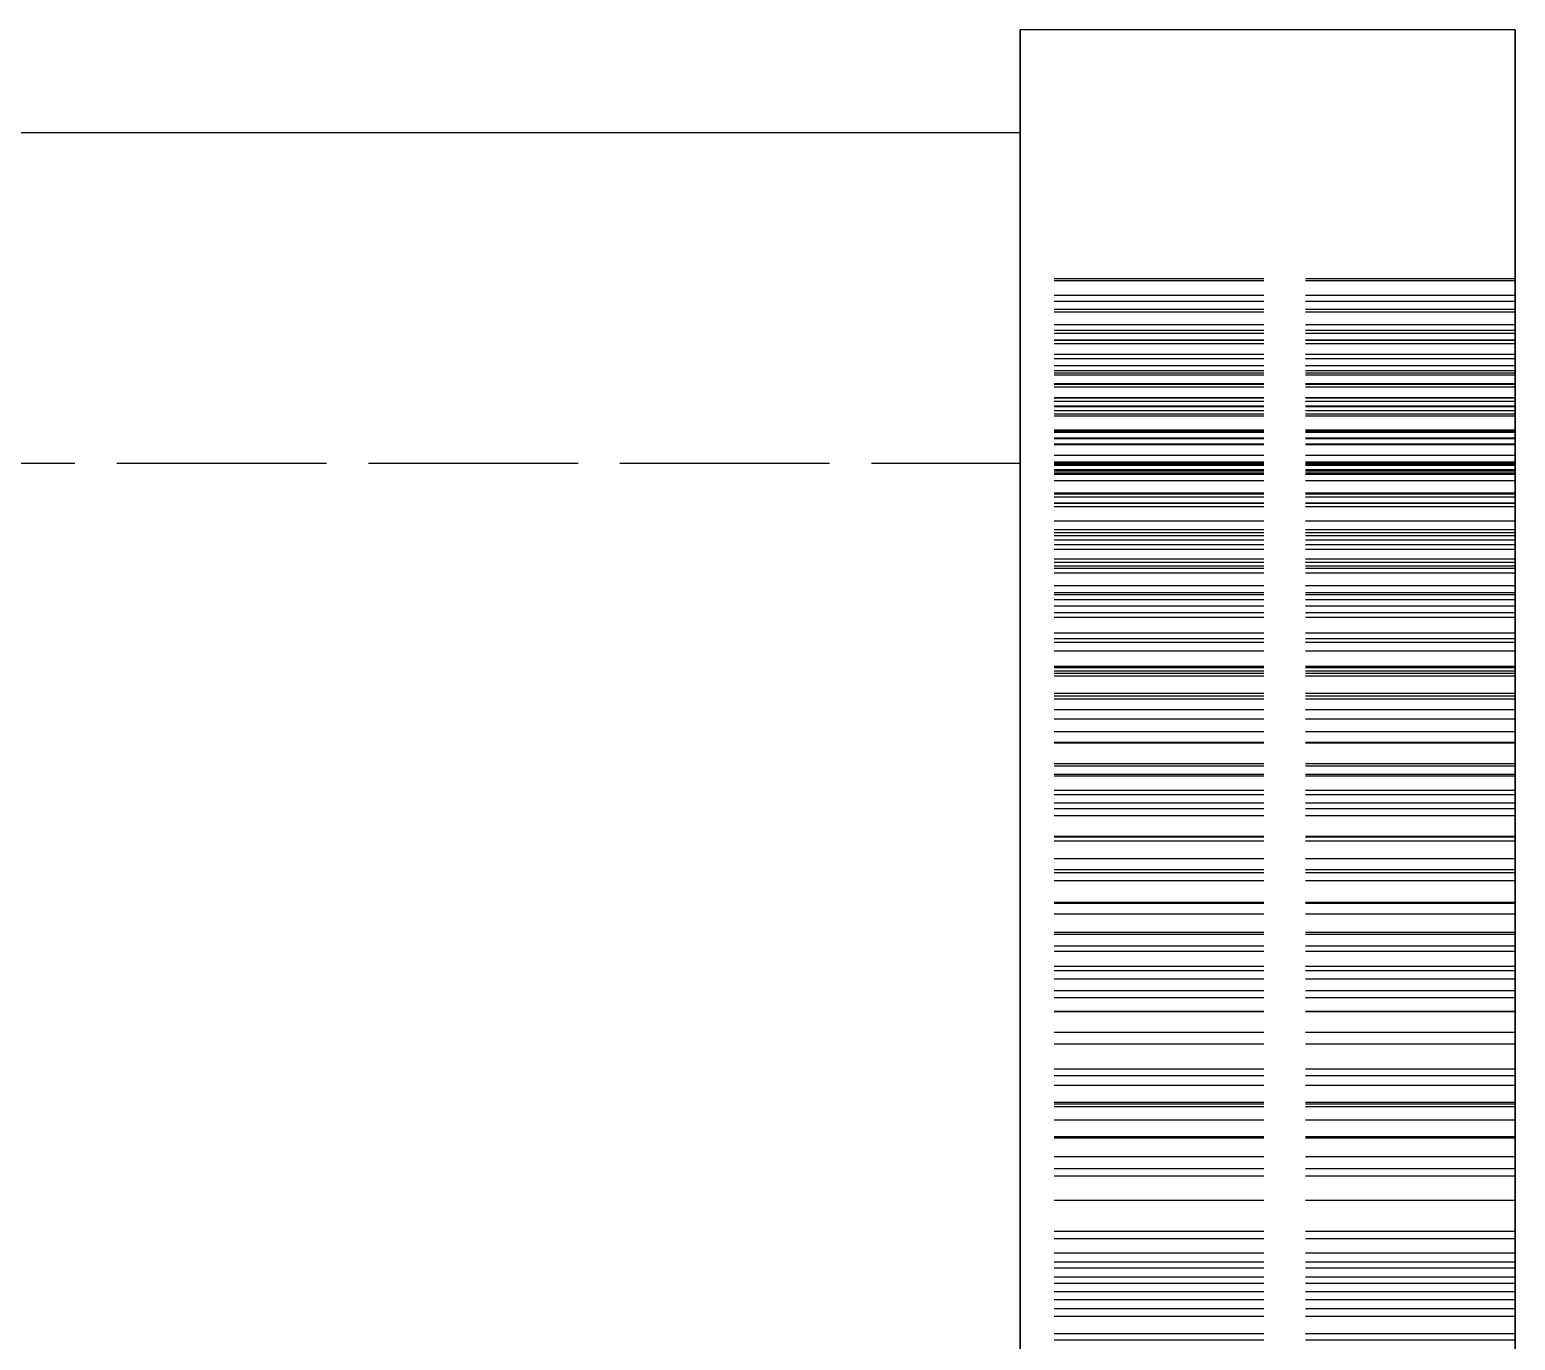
# Model space of a CAD drawing. Header units: millimetres. Extents: x -13 to 276, y -50 to 157.
# Drawn here: x 129.88 to 138.88, y 32.33 to 40.27 of the extents above; entities that cross this region are included whole.
import ezdxf

# ---------------------------------------------------------------- set-up
doc = ezdxf.new("R2010")
doc.units = ezdxf.units.MM
doc.linetypes.add('DASHED', pattern=[1.524, 1.27, -0.254])
doc.layers.add('HIDDEN', color=8, linetype='DASHED')
doc.layers.add('VISIBLE', color=7, linetype='CONTINUOUS')

msp = doc.modelspace()

# ---------------------------------------------------------------- linework, layer by layer
at = {"layer": 'HIDDEN'}
for points in [[(135.875, 40.27), (135.875, 39.48825), (135.875, 38.70651), (135.875, 37.92476), (135.875, 37.14302), (135.875, 36.36127), (135.875, 35.57952), (135.875, 34.79778), (135.875, 34.01603), (135.875, 33.23429), (135.875, 32.45254), (135.875, 31.67079), (135.875, 30.88905), (135.875, 30.1073), (135.875, 29.32556), (135.875, 28.54381), (135.875, 27.76206), (135.875, 26.98032), (135.875, 26.19857), (135.875, 25.41683), (135.875, 24.63508), (135.875, 23.85333)], [(138.875, 40.27), (138.875, 39.48825), (138.875, 38.70651), (138.875, 37.92476), (138.875, 37.14302), (138.875, 36.36127), (138.875, 35.57952), (138.875, 34.79778), (138.875, 34.01603), (138.875, 33.23429), (138.875, 32.45254), (138.875, 31.67079), (138.875, 30.88905), (138.875, 30.1073), (138.875, 29.32556), (138.875, 28.54381), (138.875, 27.76206), (138.875, 26.98032), (138.875, 26.19857), (138.875, 25.41683), (138.875, 24.63508), (138.875, 23.85333)], [(135.875, 32.02595), (135.875, 32.4069), (135.875, 32.78786), (135.875, 33.16881), (135.875, 33.54976), (135.875, 33.93071), (135.875, 34.31167), (135.875, 34.69262), (135.875, 35.07357), (135.875, 35.45452), (135.875, 35.83548), (135.875, 36.21643), (135.875, 36.59738), (135.875, 36.97833), (135.875, 37.35929), (135.875, 37.74024), (135.875, 38.12119), (135.875, 38.50214), (135.875, 38.8831), (135.875, 39.26405), (135.875, 39.645)], [(135.875, 39.645), (135.875, 38.8831), (135.875, 38.12119), (135.875, 37.35929), (135.875, 36.59738), (135.875, 35.83548), (135.875, 35.07357), (135.875, 34.31167), (135.875, 33.54976), (135.875, 32.78786), (135.875, 32.02595), (135.875, 31.26405), (135.875, 30.50214), (135.875, 29.74024), (135.875, 28.97833), (135.875, 28.21643), (135.875, 27.45452), (135.875, 26.69262), (135.875, 25.93071), (135.875, 25.16881), (135.875, 24.4069)], [(135.875, 38.74923), (135.875, 38.76131)], [(135.875, 38.76131), (135.875, 38.57595)], [(135.875, 38.57595), (135.875, 38.76131)], [(135.875, 38.76131), (135.875, 38.74923)], [(138.875, 38.76131), (135.875, 38.76131)], [(138.875, 38.76131), (135.875, 38.76131)], [(135.875, 38.55834), (135.875, 38.74923)], [(135.875, 38.74923), (135.875, 38.55834)], [(138.875, 38.74923), (135.875, 38.74923)], [(138.875, 38.74923), (135.875, 38.74923)], [(138.875, 38.74923), (138.875, 38.76131)], [(138.875, 38.76131), (138.875, 38.57595)], [(138.875, 38.57595), (138.875, 38.76131)], [(138.875, 38.76131), (138.875, 38.74923)], [(138.875, 38.55834), (138.875, 38.74923)], [(138.875, 38.74923), (138.875, 38.55834)], [(135.875, 38.62459), (135.875, 38.66076)], [(135.875, 38.66076), (135.875, 38.48184)], [(135.875, 38.48184), (135.875, 38.66076)], [(135.875, 38.66076), (135.875, 38.62459)], [(138.875, 38.66076), (135.875, 38.66076)], [(138.875, 38.66076), (135.875, 38.66076)], [(135.875, 38.42909), (135.875, 38.62459)], [(135.875, 38.62459), (135.875, 38.42909)], [(138.875, 38.62459), (135.875, 38.62459)], [(138.875, 38.62459), (135.875, 38.62459)], [(138.875, 38.62459), (138.875, 38.66076)], [(138.875, 38.66076), (138.875, 38.48184)], [(138.875, 38.48184), (138.875, 38.66076)], [(138.875, 38.66076), (138.875, 38.62459)], [(138.875, 38.42909), (138.875, 38.62459)], [(138.875, 38.62459), (138.875, 38.42909)], [(135.875, 38.57595), (135.875, 38.3902)], [(135.875, 38.3902), (135.875, 38.57595)], [(138.875, 38.57595), (135.875, 38.57595)], [(138.875, 38.57595), (135.875, 38.57595)], [(135.875, 38.3674), (135.875, 38.55834)], [(135.875, 38.55834), (135.875, 38.3674)], [(138.875, 38.55834), (135.875, 38.55834)], [(138.875, 38.55834), (135.875, 38.55834)], [(138.875, 38.57595), (138.875, 38.3902)], [(138.875, 38.3902), (138.875, 38.57595)], [(138.875, 38.3674), (138.875, 38.55834)], [(138.875, 38.55834), (138.875, 38.3674)], [(135.875, 38.48184), (135.875, 38.30218)], [(135.875, 38.30218), (135.875, 38.48184)], [(138.875, 38.48184), (135.875, 38.48184)], [(138.875, 38.48184), (135.875, 38.48184)], [(135.875, 38.38799), (135.875, 38.44809)], [(135.875, 38.44809), (135.875, 38.27647)], [(135.875, 38.27647), (135.875, 38.44809)], [(135.875, 38.44809), (135.875, 38.38799)], [(138.875, 38.44809), (135.875, 38.44809)], [(138.875, 38.44809), (135.875, 38.44809)], [(138.875, 38.48184), (138.875, 38.30218)], [(138.875, 38.30218), (138.875, 38.48184)], [(138.875, 38.38799), (138.875, 38.44809)], [(138.875, 38.44809), (138.875, 38.27647)], [(138.875, 38.27647), (138.875, 38.44809)], [(138.875, 38.44809), (138.875, 38.38799)], [(135.875, 38.2339), (135.875, 38.42909)], [(135.875, 38.42909), (135.875, 38.2339)], [(138.875, 38.42909), (135.875, 38.42909)], [(138.875, 38.42909), (135.875, 38.42909)], [(135.875, 38.3902), (135.875, 38.2041)], [(135.875, 38.2041), (135.875, 38.3902)], [(138.875, 38.3902), (135.875, 38.3902)], [(138.875, 38.3902), (135.875, 38.3902)], [(135.875, 38.18885), (135.875, 38.38799)], [(135.875, 38.38799), (135.875, 38.18885)], [(138.875, 38.38799), (135.875, 38.38799)], [(138.875, 38.38799), (135.875, 38.38799)], [(135.875, 38.17647), (135.875, 38.3674)], [(135.875, 38.3674), (135.875, 38.17647)], [(138.875, 38.3674), (135.875, 38.3674)], [(138.875, 38.3674), (135.875, 38.3674)], [(138.875, 38.2339), (138.875, 38.42909)], [(138.875, 38.42909), (138.875, 38.2339)], [(138.875, 38.3902), (138.875, 38.2041)], [(138.875, 38.2041), (138.875, 38.3902)], [(138.875, 38.18885), (138.875, 38.38799)], [(138.875, 38.38799), (138.875, 38.18885)], [(138.875, 38.17647), (138.875, 38.3674)], [(138.875, 38.3674), (138.875, 38.17647)], [(135.875, 38.30218), (135.875, 38.12182)], [(135.875, 38.12182), (135.875, 38.30218)], [(138.875, 38.30218), (135.875, 38.30218)], [(138.875, 38.30218), (135.875, 38.30218)], [(135.875, 38.27647), (135.875, 38.10378)], [(135.875, 38.10378), (135.875, 38.27647)], [(138.875, 38.27647), (135.875, 38.27647)], [(138.875, 38.27647), (135.875, 38.27647)], [(138.875, 38.30218), (138.875, 38.12182)], [(138.875, 38.12182), (138.875, 38.30218)], [(138.875, 38.27647), (138.875, 38.10378)], [(138.875, 38.10378), (138.875, 38.27647)], [(135.875, 38.03908), (135.875, 38.2339)], [(135.875, 38.2339), (135.875, 38.03908)], [(138.875, 38.2339), (135.875, 38.2339)], [(138.875, 38.2339), (135.875, 38.2339)], [(135.875, 38.2041), (135.875, 38.01769)], [(135.875, 38.01769), (135.875, 38.2041)], [(138.875, 38.2041), (135.875, 38.2041)], [(138.875, 38.2041), (135.875, 38.2041)], [(135.875, 37.99035), (135.875, 38.18885)], [(135.875, 38.18885), (135.875, 37.99035)], [(138.875, 38.18885), (135.875, 38.18885)], [(138.875, 38.18885), (135.875, 38.18885)], [(135.875, 37.98561), (135.875, 38.17647)], [(135.875, 38.17647), (135.875, 37.98561)], [(138.875, 38.17647), (135.875, 38.17647)], [(138.875, 38.17647), (135.875, 38.17647)], [(138.875, 38.03908), (138.875, 38.2339)], [(138.875, 38.2339), (138.875, 38.03908)], [(138.875, 38.2041), (138.875, 38.01769)], [(138.875, 38.01769), (138.875, 38.2041)], [(138.875, 37.99035), (138.875, 38.18885)], [(138.875, 38.18885), (138.875, 37.99035)], [(138.875, 37.98561), (138.875, 38.17647)], [(138.875, 38.17647), (138.875, 37.98561)], [(135.875, 38.04059), (135.875, 38.12433)], [(135.875, 38.12433), (135.875, 37.96085)], [(135.875, 37.96085), (135.875, 38.12433)], [(135.875, 38.12433), (135.875, 38.04059)], [(138.875, 38.12433), (135.875, 38.12433)], [(138.875, 38.12433), (135.875, 38.12433)], [(135.875, 38.12182), (135.875, 37.94078)], [(135.875, 37.94078), (135.875, 38.12182)], [(138.875, 38.12182), (135.875, 38.12182)], [(138.875, 38.12182), (135.875, 38.12182)], [(135.875, 38.10378), (135.875, 37.93003)], [(135.875, 37.93003), (135.875, 38.10378)], [(138.875, 38.10378), (135.875, 38.10378)], [(138.875, 38.10378), (135.875, 38.10378)], [(138.875, 38.04059), (138.875, 38.12433)], [(138.875, 38.12433), (138.875, 37.96085)], [(138.875, 37.96085), (138.875, 38.12433)], [(138.875, 38.12433), (138.875, 38.04059)], [(138.875, 38.12182), (138.875, 37.94078)], [(138.875, 37.94078), (138.875, 38.12182)], [(138.875, 38.10378), (138.875, 37.93003)], [(138.875, 37.93003), (138.875, 38.10378)], [(135.875, 37.83877), (135.875, 38.04059)], [(135.875, 38.04059), (135.875, 37.83877)], [(138.875, 38.04059), (135.875, 38.04059)], [(138.875, 38.04059), (135.875, 38.04059)], [(135.875, 37.84469), (135.875, 38.03908)], [(135.875, 38.03908), (135.875, 37.84469)], [(138.875, 38.03908), (135.875, 38.03908)], [(138.875, 38.03908), (135.875, 38.03908)], [(135.875, 38.01769), (135.875, 37.83102)], [(135.875, 37.83102), (135.875, 38.01769)], [(138.875, 38.01769), (135.875, 38.01769)], [(138.875, 38.01769), (135.875, 38.01769)], [(135.875, 37.79258), (135.875, 37.99035)], [(135.875, 37.99035), (135.875, 37.79258)], [(138.875, 37.99035), (135.875, 37.99035)], [(138.875, 37.99035), (135.875, 37.99035)], [(135.875, 37.79487), (135.875, 37.98561)], [(135.875, 37.98561), (135.875, 37.79487)], [(138.875, 37.98561), (135.875, 37.98561)], [(138.875, 37.98561), (135.875, 37.98561)], [(138.875, 37.83877), (138.875, 38.04059)], [(138.875, 38.04059), (138.875, 37.83877)], [(138.875, 37.84469), (138.875, 38.03908)], [(138.875, 38.03908), (138.875, 37.84469)], [(138.875, 38.01769), (138.875, 37.83102)], [(138.875, 37.83102), (138.875, 38.01769)], [(138.875, 37.79258), (138.875, 37.99035)], [(138.875, 37.99035), (138.875, 37.79258)], [(138.875, 37.79487), (138.875, 37.98561)], [(138.875, 37.98561), (138.875, 37.79487)], [(135.875, 37.96085), (135.875, 37.79597)], [(135.875, 37.79597), (135.875, 37.96085)], [(138.875, 37.96085), (135.875, 37.96085)], [(138.875, 37.96085), (135.875, 37.96085)], [(135.875, 37.94078), (135.875, 37.75907)], [(135.875, 37.75907), (135.875, 37.94078)], [(138.875, 37.94078), (135.875, 37.94078)], [(138.875, 37.94078), (135.875, 37.94078)], [(135.875, 37.93003), (135.875, 37.75524)], [(135.875, 37.75524), (135.875, 37.93003)], [(138.875, 37.93003), (135.875, 37.93003)], [(138.875, 37.93003), (135.875, 37.93003)], [(138.875, 37.96085), (138.875, 37.79597)], [(138.875, 37.79597), (138.875, 37.96085)], [(138.875, 37.94078), (138.875, 37.75907)], [(138.875, 37.75907), (138.875, 37.94078)], [(138.875, 37.93003), (138.875, 37.75524)], [(138.875, 37.75524), (138.875, 37.93003)], [(135.875, 37.65082), (135.875, 37.84469)], [(135.875, 37.84469), (135.875, 37.65082)], [(138.875, 37.84469), (135.875, 37.84469)], [(138.875, 37.84469), (135.875, 37.84469)], [(135.875, 37.63794), (135.875, 37.83877)], [(135.875, 37.83877), (135.875, 37.63794)], [(138.875, 37.83877), (135.875, 37.83877)], [(138.875, 37.83877), (135.875, 37.83877)], [(135.875, 37.83102), (135.875, 37.64411)], [(135.875, 37.64411), (135.875, 37.83102)], [(138.875, 37.83102), (135.875, 37.83102)], [(138.875, 37.83102), (135.875, 37.83102)], [(138.875, 37.65082), (138.875, 37.84469)], [(138.875, 37.84469), (138.875, 37.65082)], [(138.875, 37.63794), (138.875, 37.83877)], [(138.875, 37.83877), (138.875, 37.63794)], [(138.875, 37.83102), (138.875, 37.64411)], [(138.875, 37.64411), (138.875, 37.83102)], [(135.875, 37.79597), (135.875, 37.62968)], [(135.875, 37.62968), (135.875, 37.79597)], [(138.875, 37.79597), (135.875, 37.79597)], [(138.875, 37.79597), (135.875, 37.79597)], [(135.875, 37.60432), (135.875, 37.79487)], [(135.875, 37.79487), (135.875, 37.60432)], [(138.875, 37.79487), (135.875, 37.79487)], [(138.875, 37.79487), (135.875, 37.79487)], [(135.875, 37.59561), (135.875, 37.79258)], [(135.875, 37.79258), (135.875, 37.59561)], [(138.875, 37.79258), (135.875, 37.79258)], [(138.875, 37.79258), (135.875, 37.79258)], [(135.875, 37.75907), (135.875, 37.57672)], [(135.875, 37.57672), (135.875, 37.75907)], [(138.875, 37.75907), (135.875, 37.75907)], [(138.875, 37.75907), (135.875, 37.75907)], [(135.875, 37.75524), (135.875, 37.57939)], [(135.875, 37.57939), (135.875, 37.75524)], [(138.875, 37.75524), (135.875, 37.75524)], [(138.875, 37.75524), (135.875, 37.75524)], [(138.875, 37.79597), (138.875, 37.62968)], [(138.875, 37.62968), (138.875, 37.79597)], [(138.875, 37.60432), (138.875, 37.79487)], [(138.875, 37.79487), (138.875, 37.60432)], [(138.875, 37.59561), (138.875, 37.79258)], [(138.875, 37.79258), (138.875, 37.59561)], [(138.875, 37.75907), (138.875, 37.57672)], [(138.875, 37.57672), (138.875, 37.75907)], [(138.875, 37.75524), (138.875, 37.57939)], [(138.875, 37.57939), (138.875, 37.75524)], [(96.875, 37.645), (135.875, 37.645)], [(135.875, 37.58409), (135.875, 37.69104)], [(135.875, 37.69104), (135.875, 37.5365)], [(135.875, 37.5365), (135.875, 37.69104)], [(135.875, 37.69104), (135.875, 37.58409)], [(138.875, 37.69104), (135.875, 37.69104)], [(138.875, 37.69104), (135.875, 37.69104)], [(135.875, 37.45755), (135.875, 37.65082)], [(135.875, 37.65082), (135.875, 37.45755)], [(138.875, 37.65082), (135.875, 37.65082)], [(138.875, 37.65082), (135.875, 37.65082)], [(135.875, 32.0577), (135.875, 32.4069), (135.875, 32.75611), (135.875, 33.10532), (135.875, 33.45452), (135.875, 33.80373), (135.875, 34.15294), (135.875, 34.50214), (135.875, 34.85135), (135.875, 35.20056), (135.875, 35.54976), (135.875, 35.89897), (135.875, 36.24817), (135.875, 36.59738), (135.875, 36.94659), (135.875, 37.29579), (135.875, 37.645)], [(135.875, 37.645), (135.875, 36.94659), (135.875, 36.24817), (135.875, 35.54976), (135.875, 34.85135), (135.875, 34.15294), (135.875, 33.45452), (135.875, 32.75611), (135.875, 32.0577), (135.875, 31.35929), (135.875, 30.66087), (135.875, 29.96246), (135.875, 29.26405), (135.875, 28.56563), (135.875, 27.86722), (135.875, 27.16881), (135.875, 26.4704), (135.875, 25.77198), (135.875, 25.07357), (135.875, 24.37516)], [(138.875, 37.64411), (135.875, 37.64411)], [(138.875, 37.64411), (135.875, 37.64411)], [(135.875, 37.43818), (135.875, 37.63794)], [(135.875, 37.63794), (135.875, 37.43818)], [(138.875, 37.63794), (135.875, 37.63794)], [(138.875, 37.63794), (135.875, 37.63794)], [(135.875, 37.62968), (135.875, 37.46198)], [(135.875, 37.46198), (135.875, 37.62968)], [(138.875, 37.62968), (135.875, 37.62968)], [(138.875, 37.62968), (135.875, 37.62968)], [(138.875, 37.58409), (138.875, 37.69104)], [(138.875, 37.69104), (138.875, 37.5365)], [(138.875, 37.5365), (138.875, 37.69104)], [(138.875, 37.69104), (138.875, 37.58409)], [(138.875, 37.45755), (138.875, 37.65082)], [(138.875, 37.65082), (138.875, 37.45755)], [(138.875, 37.43818), (138.875, 37.63794)], [(138.875, 37.63794), (138.875, 37.43818)], [(138.875, 37.62968), (138.875, 37.46198)], [(138.875, 37.46198), (138.875, 37.62968)], [(135.875, 37.57672), (135.875, 37.60432)], [(135.875, 37.60432), (135.875, 37.57672)], [(138.875, 37.60432), (135.875, 37.60432)], [(138.875, 37.60432), (135.875, 37.60432)], [(135.875, 37.39955), (135.875, 37.59561)], [(135.875, 37.59561), (135.875, 37.39955)], [(138.875, 37.59561), (135.875, 37.59561)], [(138.875, 37.59561), (135.875, 37.59561)], [(135.875, 37.38057), (135.875, 37.58409)], [(135.875, 37.58409), (135.875, 37.38057)], [(138.875, 37.58409), (135.875, 37.58409)], [(138.875, 37.58409), (135.875, 37.58409)], [(135.875, 37.57939), (135.875, 37.40248)], [(135.875, 37.40248), (135.875, 37.57939)], [(138.875, 37.57939), (135.875, 37.57939)], [(138.875, 37.57939), (135.875, 37.57939)], [(138.875, 37.57672), (135.875, 37.57672)], [(138.875, 37.57672), (135.875, 37.57672)], [(135.875, 37.5365), (135.875, 37.38023)], [(135.875, 37.38023), (135.875, 37.5365)], [(138.875, 37.5365), (135.875, 37.5365)], [(138.875, 37.5365), (135.875, 37.5365)], [(138.875, 37.57672), (138.875, 37.60432)], [(138.875, 37.60432), (138.875, 37.57672)], [(138.875, 37.39955), (138.875, 37.59561)], [(138.875, 37.59561), (138.875, 37.39955)], [(138.875, 37.38057), (138.875, 37.58409)], [(138.875, 37.58409), (138.875, 37.38057)], [(138.875, 37.57939), (138.875, 37.40248)], [(138.875, 37.40248), (138.875, 37.57939)], [(138.875, 37.5365), (138.875, 37.38023)], [(138.875, 37.38023), (138.875, 37.5365)], [(135.875, 37.46198), (135.875, 37.29284)], [(135.875, 37.29284), (135.875, 37.46198)], [(138.875, 37.46198), (135.875, 37.46198)], [(138.875, 37.46198), (135.875, 37.46198)], [(135.875, 37.40248), (135.875, 37.45755)], [(135.875, 37.45755), (135.875, 37.40248)], [(138.875, 37.45755), (135.875, 37.45755)], [(138.875, 37.45755), (135.875, 37.45755)], [(138.875, 37.46198), (138.875, 37.29284)], [(138.875, 37.29284), (138.875, 37.46198)], [(138.875, 37.40248), (138.875, 37.45755)], [(138.875, 37.45755), (138.875, 37.40248)], [(135.875, 37.23959), (135.875, 37.43818)], [(135.875, 37.43818), (135.875, 37.23959)], [(138.875, 37.43818), (135.875, 37.43818)], [(138.875, 37.43818), (135.875, 37.43818)], [(138.875, 37.40248), (135.875, 37.40248)], [(138.875, 37.40248), (135.875, 37.40248)], [(135.875, 37.20452), (135.875, 37.39955)], [(135.875, 37.39955), (135.875, 37.20452)], [(138.875, 37.39955), (135.875, 37.39955)], [(138.875, 37.39955), (135.875, 37.39955)], [(135.875, 37.17838), (135.875, 37.38057)], [(135.875, 37.38057), (135.875, 37.17838)], [(138.875, 37.38057), (135.875, 37.38057)], [(138.875, 37.38057), (135.875, 37.38057)], [(135.875, 37.38023), (135.875, 37.22222)], [(135.875, 37.22222), (135.875, 37.38023)], [(138.875, 37.38023), (135.875, 37.38023)], [(138.875, 37.38023), (135.875, 37.38023)], [(138.875, 37.23959), (138.875, 37.43818)], [(138.875, 37.43818), (138.875, 37.23959)], [(138.875, 37.20452), (138.875, 37.39955)], [(138.875, 37.39955), (138.875, 37.20452)], [(138.875, 37.17838), (138.875, 37.38057)], [(138.875, 37.38057), (138.875, 37.17838)], [(138.875, 37.38023), (138.875, 37.22222)], [(138.875, 37.22222), (138.875, 37.38023)], [(135.875, 37.29284), (135.875, 37.12224)], [(135.875, 37.12224), (135.875, 37.29284)], [(138.875, 37.29284), (135.875, 37.29284)], [(138.875, 37.29284), (135.875, 37.29284)], [(138.875, 37.29284), (138.875, 37.12224)], [(138.875, 37.12224), (138.875, 37.29284)], [(135.875, 37.0423), (135.875, 37.23959)], [(135.875, 37.23959), (135.875, 37.0423)], [(138.875, 37.23959), (135.875, 37.23959)], [(138.875, 37.23959), (135.875, 37.23959)], [(135.875, 37.22222), (135.875, 37.06243)], [(135.875, 37.06243), (135.875, 37.22222)], [(138.875, 37.22222), (135.875, 37.22222)], [(138.875, 37.22222), (135.875, 37.22222)], [(135.875, 37.12224), (135.875, 37.20452)], [(135.875, 37.20452), (135.875, 37.12224)], [(138.875, 37.20452), (135.875, 37.20452)], [(138.875, 37.20452), (135.875, 37.20452)], [(135.875, 36.9776), (135.875, 37.17838)], [(135.875, 37.17838), (135.875, 36.9776)], [(138.875, 37.17838), (135.875, 37.17838)], [(138.875, 37.17838), (135.875, 37.17838)], [(138.875, 37.0423), (138.875, 37.23959)], [(138.875, 37.23959), (138.875, 37.0423)], [(138.875, 37.22222), (138.875, 37.06243)], [(138.875, 37.06243), (138.875, 37.22222)], [(138.875, 37.12224), (138.875, 37.20452)], [(138.875, 37.20452), (138.875, 37.12224)], [(138.875, 36.9776), (138.875, 37.17838)], [(138.875, 37.17838), (138.875, 36.9776)], [(135.875, 37.0207), (135.875, 37.15035)], [(135.875, 37.15035), (135.875, 37.00551)], [(135.875, 37.00551), (135.875, 37.15035)], [(135.875, 37.15035), (135.875, 37.0207)], [(138.875, 37.15035), (135.875, 37.15035)], [(138.875, 37.15035), (135.875, 37.15035)], [(138.875, 37.12224), (135.875, 37.12224)], [(138.875, 37.12224), (135.875, 37.12224)], [(138.875, 37.0207), (138.875, 37.15035)], [(138.875, 37.15035), (138.875, 37.00551)], [(138.875, 37.00551), (138.875, 37.15035)], [(138.875, 37.15035), (138.875, 37.0207)], [(135.875, 37.06243), (135.875, 36.90083)], [(135.875, 36.90083), (135.875, 37.06243)], [(138.875, 37.06243), (135.875, 37.06243)], [(138.875, 37.06243), (135.875, 37.06243)], [(135.875, 36.84644), (135.875, 37.0423)], [(135.875, 37.0423), (135.875, 36.84644)], [(138.875, 37.0423), (135.875, 37.0423)], [(138.875, 37.0423), (135.875, 37.0423)], [(135.875, 36.81648), (135.875, 37.0207)], [(135.875, 37.0207), (135.875, 36.81648)], [(138.875, 37.0207), (135.875, 37.0207)], [(138.875, 37.0207), (135.875, 37.0207)], [(135.875, 37.00551), (135.875, 36.85861)], [(135.875, 36.85861), (135.875, 37.00551)], [(138.875, 37.00551), (135.875, 37.00551)], [(138.875, 37.00551), (135.875, 37.00551)], [(138.875, 37.06243), (138.875, 36.90083)], [(138.875, 36.90083), (138.875, 37.06243)], [(138.875, 36.84644), (138.875, 37.0423)], [(138.875, 37.0423), (138.875, 36.84644)], [(138.875, 36.81648), (138.875, 37.0207)], [(138.875, 37.0207), (138.875, 36.81648)], [(138.875, 37.00551), (138.875, 36.85861)], [(138.875, 36.85861), (138.875, 37.00551)], [(135.875, 36.77837), (135.875, 36.9776)], [(135.875, 36.9776), (135.875, 36.77837)], [(138.875, 36.9776), (135.875, 36.9776)], [(138.875, 36.9776), (135.875, 36.9776)], [(135.875, 36.90083), (135.875, 36.73736)], [(135.875, 36.73736), (135.875, 36.90083)], [(138.875, 36.90083), (135.875, 36.90083)], [(138.875, 36.90083), (135.875, 36.90083)], [(138.875, 36.77837), (138.875, 36.9776)], [(138.875, 36.9776), (138.875, 36.77837)], [(138.875, 36.90083), (138.875, 36.73736)], [(138.875, 36.73736), (138.875, 36.90083)], [(135.875, 36.85861), (135.875, 36.70963)], [(135.875, 36.70963), (135.875, 36.85861)], [(138.875, 36.85861), (135.875, 36.85861)], [(138.875, 36.85861), (135.875, 36.85861)], [(135.875, 36.73736), (135.875, 36.84644)], [(135.875, 36.84644), (135.875, 36.73736)], [(138.875, 36.84644), (135.875, 36.84644)], [(138.875, 36.84644), (135.875, 36.84644)], [(135.875, 36.61391), (135.875, 36.81648)], [(135.875, 36.81648), (135.875, 36.61391)], [(138.875, 36.81648), (135.875, 36.81648)], [(138.875, 36.81648), (135.875, 36.81648)], [(138.875, 36.85861), (138.875, 36.70963)], [(138.875, 36.70963), (138.875, 36.85861)], [(138.875, 36.73736), (138.875, 36.84644)], [(138.875, 36.84644), (138.875, 36.73736)], [(138.875, 36.61391), (138.875, 36.81648)], [(138.875, 36.81648), (138.875, 36.61391)], [(135.875, 36.5808), (135.875, 36.77837)], [(135.875, 36.77837), (135.875, 36.5808)], [(138.875, 36.77837), (135.875, 36.77837)], [(138.875, 36.77837), (135.875, 36.77837)], [(138.875, 36.73736), (135.875, 36.73736)], [(138.875, 36.73736), (135.875, 36.73736)], [(138.875, 36.5808), (138.875, 36.77837)], [(138.875, 36.77837), (138.875, 36.5808)], [(135.875, 36.70963), (135.875, 36.55854)], [(135.875, 36.55854), (135.875, 36.70963)], [(138.875, 36.70963), (135.875, 36.70963)], [(138.875, 36.70963), (135.875, 36.70963)], [(138.875, 36.70963), (138.875, 36.55854)], [(138.875, 36.55854), (138.875, 36.70963)], [(135.875, 36.4131), (135.875, 36.61391)], [(135.875, 36.61391), (135.875, 36.4131)], [(138.875, 36.61391), (135.875, 36.61391)], [(138.875, 36.61391), (135.875, 36.61391)], [(135.875, 36.38508), (135.875, 36.5808)], [(135.875, 36.5808), (135.875, 36.38508)], [(138.875, 36.5808), (135.875, 36.5808)], [(138.875, 36.5808), (135.875, 36.5808)], [(135.875, 36.55854), (135.875, 36.40527)], [(135.875, 36.40527), (135.875, 36.55854)], [(138.875, 36.55854), (135.875, 36.55854)], [(138.875, 36.55854), (135.875, 36.55854)], [(138.875, 36.4131), (138.875, 36.61391)], [(138.875, 36.61391), (138.875, 36.4131)], [(138.875, 36.38508), (138.875, 36.5808)], [(138.875, 36.5808), (138.875, 36.38508)], [(138.875, 36.55854), (138.875, 36.40527)], [(138.875, 36.40527), (138.875, 36.55854)], [(135.875, 36.35317), (135.875, 36.50489)], [(135.875, 36.50489), (135.875, 36.37044)], [(135.875, 36.37044), (135.875, 36.50489)], [(135.875, 36.50489), (135.875, 36.35317)], [(138.875, 36.50489), (135.875, 36.50489)], [(138.875, 36.50489), (135.875, 36.50489)], [(138.875, 36.35317), (138.875, 36.50489)], [(138.875, 36.50489), (138.875, 36.37044)], [(138.875, 36.37044), (138.875, 36.50489)], [(138.875, 36.50489), (138.875, 36.35317)], [(135.875, 36.21418), (135.875, 36.4131)], [(135.875, 36.4131), (135.875, 36.21418)], [(138.875, 36.4131), (135.875, 36.4131)], [(138.875, 36.4131), (135.875, 36.4131)], [(135.875, 36.40527), (135.875, 36.24973)], [(135.875, 36.24973), (135.875, 36.40527)], [(138.875, 36.40527), (135.875, 36.40527)], [(138.875, 36.40527), (135.875, 36.40527)], [(135.875, 36.24973), (135.875, 36.38508)], [(135.875, 36.38508), (135.875, 36.24973)], [(138.875, 36.38508), (135.875, 36.38508)], [(138.875, 36.38508), (135.875, 36.38508)], [(135.875, 36.37044), (135.875, 36.23363)], [(135.875, 36.23363), (135.875, 36.37044)], [(138.875, 36.37044), (135.875, 36.37044)], [(138.875, 36.37044), (135.875, 36.37044)], [(138.875, 36.21418), (138.875, 36.4131)], [(138.875, 36.4131), (138.875, 36.21418)], [(138.875, 36.40527), (138.875, 36.24973)], [(138.875, 36.24973), (138.875, 36.40527)], [(138.875, 36.24973), (138.875, 36.38508)], [(138.875, 36.38508), (138.875, 36.24973)], [(138.875, 36.37044), (138.875, 36.23363)], [(138.875, 36.23363), (138.875, 36.37044)], [(135.875, 36.14924), (135.875, 36.35317)], [(135.875, 36.35317), (135.875, 36.14924)], [(138.875, 36.35317), (135.875, 36.35317)], [(138.875, 36.35317), (135.875, 36.35317)], [(138.875, 36.14924), (138.875, 36.35317)], [(138.875, 36.35317), (138.875, 36.14924)], [(138.875, 36.24973), (135.875, 36.24973)], [(138.875, 36.24973), (135.875, 36.24973)], [(135.875, 36.23363), (135.875, 36.09442)], [(135.875, 36.09442), (135.875, 36.23363)], [(138.875, 36.23363), (135.875, 36.23363)], [(138.875, 36.23363), (135.875, 36.23363)], [(135.875, 36.01731), (135.875, 36.21418)], [(135.875, 36.21418), (135.875, 36.01731)], [(138.875, 36.21418), (135.875, 36.21418)], [(138.875, 36.21418), (135.875, 36.21418)], [(138.875, 36.23363), (138.875, 36.09442)], [(138.875, 36.09442), (138.875, 36.23363)], [(138.875, 36.01731), (138.875, 36.21418)], [(138.875, 36.21418), (138.875, 36.01731)], [(135.875, 35.94728), (135.875, 36.14924)], [(135.875, 36.14924), (135.875, 35.94728)], [(138.875, 36.14924), (135.875, 36.14924)], [(138.875, 36.14924), (135.875, 36.14924)], [(135.875, 36.09442), (135.875, 35.95276)], [(135.875, 35.95276), (135.875, 36.09442)], [(138.875, 36.09442), (135.875, 36.09442)], [(138.875, 36.09442), (135.875, 36.09442)], [(138.875, 35.94728), (138.875, 36.14924)], [(138.875, 36.14924), (138.875, 35.94728)], [(138.875, 36.09442), (138.875, 35.95276)], [(138.875, 35.95276), (138.875, 36.09442)], [(135.875, 35.82267), (135.875, 36.01731)], [(135.875, 36.01731), (135.875, 35.82267)], [(138.875, 36.01731), (135.875, 36.01731)], [(138.875, 36.01731), (135.875, 36.01731)], [(138.875, 35.82267), (138.875, 36.01731)], [(138.875, 36.01731), (138.875, 35.82267)], [(135.875, 35.95276), (135.875, 35.80856)], [(135.875, 35.80856), (135.875, 35.95276)], [(138.875, 35.95276), (135.875, 35.95276)], [(138.875, 35.95276), (135.875, 35.95276)], [(135.875, 35.74742), (135.875, 35.94728)], [(135.875, 35.94728), (135.875, 35.74742)], [(138.875, 35.94728), (135.875, 35.94728)], [(138.875, 35.94728), (135.875, 35.94728)], [(138.875, 35.95276), (138.875, 35.80856)], [(138.875, 35.80856), (138.875, 35.95276)], [(138.875, 35.74742), (138.875, 35.94728)], [(138.875, 35.94728), (138.875, 35.74742)], [(135.875, 35.66171), (135.875, 35.82267)], [(135.875, 35.82267), (135.875, 35.66171)], [(138.875, 35.82267), (135.875, 35.82267)], [(138.875, 35.82267), (135.875, 35.82267)], [(138.875, 35.66171), (138.875, 35.82267)], [(138.875, 35.82267), (138.875, 35.66171)], [(135.875, 35.80856), (135.875, 35.66171)], [(135.875, 35.66171), (135.875, 35.80856)], [(138.875, 35.80856), (135.875, 35.80856)], [(138.875, 35.80856), (135.875, 35.80856)], [(135.875, 35.58475), (135.875, 35.75781)], [(135.875, 35.75781), (135.875, 35.63441)], [(135.875, 35.63441), (135.875, 35.75781)], [(135.875, 35.75781), (135.875, 35.58475)], [(138.875, 35.75781), (135.875, 35.75781)], [(138.875, 35.75781), (135.875, 35.75781)], [(135.875, 35.54979), (135.875, 35.74742)], [(135.875, 35.74742), (135.875, 35.54979)], [(138.875, 35.74742), (135.875, 35.74742)], [(138.875, 35.74742), (135.875, 35.74742)], [(138.875, 35.80856), (138.875, 35.66171)], [(138.875, 35.66171), (138.875, 35.80856)], [(138.875, 35.58475), (138.875, 35.75781)], [(138.875, 35.75781), (138.875, 35.63441)], [(138.875, 35.63441), (138.875, 35.75781)], [(138.875, 35.75781), (138.875, 35.58475)], [(138.875, 35.54979), (138.875, 35.74742)], [(138.875, 35.74742), (138.875, 35.54979)], [(138.875, 35.66171), (135.875, 35.66171)], [(138.875, 35.66171), (135.875, 35.66171)], [(135.875, 35.63441), (135.875, 35.50835)], [(135.875, 35.50835), (135.875, 35.63441)], [(138.875, 35.63441), (135.875, 35.63441)], [(138.875, 35.63441), (135.875, 35.63441)], [(135.875, 35.3821), (135.875, 35.58475)], [(135.875, 35.58475), (135.875, 35.3821)], [(138.875, 35.58475), (135.875, 35.58475)], [(138.875, 35.58475), (135.875, 35.58475)], [(138.875, 35.63441), (138.875, 35.50835)], [(138.875, 35.50835), (138.875, 35.63441)], [(138.875, 35.3821), (138.875, 35.58475)], [(138.875, 35.58475), (138.875, 35.3821)], [(135.875, 35.35456), (135.875, 35.54979)], [(135.875, 35.54979), (135.875, 35.35456)], [(138.875, 35.54979), (135.875, 35.54979)], [(138.875, 35.54979), (135.875, 35.54979)], [(135.875, 35.50835), (135.875, 35.37959)], [(135.875, 35.37959), (135.875, 35.50835)], [(138.875, 35.50835), (135.875, 35.50835)], [(138.875, 35.50835), (135.875, 35.50835)], [(138.875, 35.35456), (138.875, 35.54979)], [(138.875, 35.54979), (138.875, 35.35456)], [(138.875, 35.50835), (138.875, 35.37959)], [(138.875, 35.37959), (138.875, 35.50835)], [(135.875, 35.18174), (135.875, 35.3821)], [(135.875, 35.3821), (135.875, 35.18174)], [(138.875, 35.3821), (135.875, 35.3821)], [(138.875, 35.3821), (135.875, 35.3821)], [(135.875, 35.37959), (135.875, 35.24804)], [(135.875, 35.24804), (135.875, 35.37959)], [(138.875, 35.37959), (135.875, 35.37959)], [(138.875, 35.37959), (135.875, 35.37959)], [(138.875, 35.18174), (138.875, 35.3821)], [(138.875, 35.3821), (138.875, 35.18174)], [(138.875, 35.37959), (138.875, 35.24804)], [(138.875, 35.24804), (138.875, 35.37959)], [(135.875, 35.16195), (135.875, 35.35456)], [(135.875, 35.35456), (135.875, 35.16195)], [(138.875, 35.35456), (135.875, 35.35456)], [(138.875, 35.35456), (135.875, 35.35456)], [(138.875, 35.16195), (138.875, 35.35456)], [(138.875, 35.35456), (138.875, 35.16195)], [(135.875, 35.24804), (135.875, 35.11361)], [(135.875, 35.11361), (135.875, 35.24804)], [(138.875, 35.24804), (135.875, 35.24804)], [(138.875, 35.24804), (135.875, 35.24804)], [(138.875, 35.24804), (138.875, 35.11361)], [(138.875, 35.11361), (138.875, 35.24804)], [(135.875, 34.9838), (135.875, 35.18174)], [(135.875, 35.18174), (135.875, 34.9838)], [(138.875, 35.18174), (135.875, 35.18174)], [(138.875, 35.18174), (135.875, 35.18174)], [(135.875, 34.97617), (135.875, 35.16195)], [(135.875, 35.16195), (135.875, 34.97617)], [(138.875, 35.16195), (135.875, 35.16195)], [(138.875, 35.16195), (135.875, 35.16195)], [(135.875, 35.11361), (135.875, 34.97617)], [(135.875, 34.97617), (135.875, 35.11361)], [(138.875, 35.11361), (135.875, 35.11361)], [(138.875, 35.11361), (135.875, 35.11361)], [(138.875, 34.9838), (138.875, 35.18174)], [(138.875, 35.18174), (138.875, 34.9838)], [(138.875, 34.97617), (138.875, 35.16195)], [(138.875, 35.16195), (138.875, 34.97617)], [(138.875, 35.11361), (138.875, 34.97617)], [(138.875, 34.97617), (138.875, 35.11361)], [(135.875, 34.78842), (135.875, 34.9838)], [(135.875, 34.9838), (135.875, 34.78842)], [(138.875, 34.9838), (135.875, 34.9838)], [(138.875, 34.9838), (135.875, 34.9838)], [(138.875, 34.97617), (135.875, 34.97617)], [(138.875, 34.97617), (135.875, 34.97617)], [(138.875, 34.78842), (138.875, 34.9838)], [(138.875, 34.9838), (138.875, 34.78842)], [(135.875, 34.71918), (135.875, 34.91273)], [(135.875, 34.91273), (135.875, 34.80098)], [(135.875, 34.80098), (135.875, 34.91273)], [(135.875, 34.91273), (135.875, 34.71918)], [(138.875, 34.91273), (135.875, 34.91273)], [(138.875, 34.91273), (135.875, 34.91273)], [(138.875, 34.71918), (138.875, 34.91273)], [(138.875, 34.91273), (138.875, 34.80098)], [(138.875, 34.80098), (138.875, 34.91273)], [(138.875, 34.91273), (138.875, 34.71918)], [(135.875, 34.80098), (135.875, 34.6863)], [(135.875, 34.6863), (135.875, 34.80098)], [(138.875, 34.80098), (135.875, 34.80098)], [(138.875, 34.80098), (135.875, 34.80098)], [(135.875, 34.5958), (135.875, 34.78842)], [(135.875, 34.78842), (135.875, 34.5958)], [(138.875, 34.78842), (135.875, 34.78842)], [(138.875, 34.78842), (135.875, 34.78842)], [(138.875, 34.80098), (138.875, 34.6863)], [(138.875, 34.6863), (138.875, 34.80098)], [(138.875, 34.5958), (138.875, 34.78842)], [(138.875, 34.78842), (138.875, 34.5958)], [(135.875, 34.51881), (135.875, 34.71918)], [(135.875, 34.71918), (135.875, 34.51881)], [(138.875, 34.71918), (135.875, 34.71918)], [(138.875, 34.71918), (135.875, 34.71918)], [(135.875, 34.6863), (135.875, 34.56861)], [(135.875, 34.56861), (135.875, 34.6863)], [(138.875, 34.6863), (135.875, 34.6863)], [(138.875, 34.6863), (135.875, 34.6863)], [(138.875, 34.51881), (138.875, 34.71918)], [(138.875, 34.71918), (138.875, 34.51881)], [(138.875, 34.6863), (138.875, 34.56861)], [(138.875, 34.56861), (138.875, 34.6863)], [(135.875, 34.40616), (135.875, 34.5958)], [(135.875, 34.5958), (135.875, 34.40616)], [(138.875, 34.5958), (135.875, 34.5958)], [(138.875, 34.5958), (135.875, 34.5958)], [(135.875, 34.56861), (135.875, 34.44782)], [(135.875, 34.44782), (135.875, 34.56861)], [(138.875, 34.56861), (135.875, 34.56861)], [(138.875, 34.56861), (135.875, 34.56861)], [(138.875, 34.40616), (138.875, 34.5958)], [(138.875, 34.5958), (138.875, 34.40616)], [(138.875, 34.56861), (138.875, 34.44782)], [(138.875, 34.44782), (138.875, 34.56861)], [(135.875, 34.32102), (135.875, 34.51881)], [(135.875, 34.51881), (135.875, 34.32102)], [(138.875, 34.51881), (135.875, 34.51881)], [(138.875, 34.51881), (135.875, 34.51881)], [(138.875, 34.32102), (138.875, 34.51881)], [(138.875, 34.51881), (138.875, 34.32102)], [(135.875, 34.44782), (135.875, 34.32382)], [(135.875, 34.32382), (135.875, 34.44782)], [(138.875, 34.44782), (135.875, 34.44782)], [(138.875, 34.44782), (135.875, 34.44782)], [(135.875, 34.19645), (135.875, 34.40616)], [(135.875, 34.40616), (135.875, 34.19645)], [(138.875, 34.40616), (135.875, 34.40616)], [(138.875, 34.40616), (135.875, 34.40616)], [(138.875, 34.44782), (138.875, 34.32382)], [(138.875, 34.32382), (138.875, 34.44782)], [(138.875, 34.19645), (138.875, 34.40616)], [(138.875, 34.40616), (138.875, 34.19645)], [(135.875, 34.32382), (135.875, 34.19645)], [(135.875, 34.19645), (135.875, 34.32382)], [(138.875, 34.32382), (135.875, 34.32382)], [(138.875, 34.32382), (135.875, 34.32382)], [(135.875, 34.12596), (135.875, 34.32102)], [(135.875, 34.32102), (135.875, 34.12596)], [(138.875, 34.32102), (135.875, 34.32102)], [(138.875, 34.32102), (135.875, 34.32102)], [(138.875, 34.32382), (138.875, 34.19645)], [(138.875, 34.19645), (138.875, 34.32382)], [(138.875, 34.12596), (138.875, 34.32102)], [(138.875, 34.32102), (138.875, 34.12596)], [(138.875, 34.19645), (135.875, 34.19645)], [(138.875, 34.19645), (135.875, 34.19645)], [(135.875, 33.93378), (135.875, 34.12596)], [(135.875, 34.12596), (135.875, 33.93378)], [(138.875, 34.12596), (135.875, 34.12596)], [(138.875, 34.12596), (135.875, 34.12596)], [(138.875, 33.93378), (138.875, 34.12596)], [(138.875, 34.12596), (138.875, 33.93378)], [(135.875, 33.76069), (135.875, 33.97378)], [(135.875, 33.97378), (135.875, 33.87424)], [(135.875, 33.87424), (135.875, 33.97378)], [(135.875, 33.97378), (135.875, 33.76069)], [(138.875, 33.97378), (135.875, 33.97378)], [(138.875, 33.97378), (135.875, 33.97378)], [(135.875, 33.7447), (135.875, 33.93378)], [(135.875, 33.93378), (135.875, 33.7447)], [(138.875, 33.93378), (135.875, 33.93378)], [(138.875, 33.93378), (135.875, 33.93378)], [(138.875, 33.76069), (138.875, 33.97378)], [(138.875, 33.97378), (138.875, 33.87424)], [(138.875, 33.87424), (138.875, 33.97378)], [(138.875, 33.97378), (138.875, 33.76069)], [(138.875, 33.7447), (138.875, 33.93378)], [(138.875, 33.93378), (138.875, 33.7447)], [(135.875, 33.87424), (135.875, 33.77148)], [(135.875, 33.77148), (135.875, 33.87424)], [(138.875, 33.87424), (135.875, 33.87424)], [(138.875, 33.87424), (135.875, 33.87424)], [(138.875, 33.87424), (138.875, 33.77148)], [(138.875, 33.77148), (138.875, 33.87424)], [(135.875, 33.77148), (135.875, 33.66543)], [(135.875, 33.66543), (135.875, 33.77148)], [(138.875, 33.77148), (135.875, 33.77148)], [(138.875, 33.77148), (135.875, 33.77148)], [(135.875, 33.56357), (135.875, 33.76069)], [(135.875, 33.76069), (135.875, 33.56357)], [(138.875, 33.76069), (135.875, 33.76069)], [(138.875, 33.76069), (135.875, 33.76069)], [(138.875, 33.77148), (138.875, 33.66543)], [(138.875, 33.66543), (138.875, 33.77148)], [(138.875, 33.56357), (138.875, 33.76069)], [(138.875, 33.76069), (138.875, 33.56357)], [(135.875, 33.55896), (135.875, 33.7447)], [(135.875, 33.7447), (135.875, 33.55896)], [(138.875, 33.7447), (135.875, 33.7447)], [(138.875, 33.7447), (135.875, 33.7447)], [(135.875, 33.66543), (135.875, 33.55599)], [(135.875, 33.55599), (135.875, 33.66543)], [(138.875, 33.66543), (135.875, 33.66543)], [(138.875, 33.66543), (135.875, 33.66543)], [(138.875, 33.55896), (138.875, 33.7447)], [(138.875, 33.7447), (138.875, 33.55896)], [(138.875, 33.66543), (138.875, 33.55599)], [(138.875, 33.55599), (138.875, 33.66543)], [(135.875, 33.36932), (135.875, 33.56357)], [(135.875, 33.56357), (135.875, 33.36932)], [(138.875, 33.56357), (135.875, 33.56357)], [(138.875, 33.56357), (135.875, 33.56357)], [(135.875, 33.32635), (135.875, 33.55896)], [(135.875, 33.55896), (135.875, 33.32635)], [(138.875, 33.55896), (135.875, 33.55896)], [(138.875, 33.55896), (135.875, 33.55896)], [(135.875, 33.55599), (135.875, 33.44303)], [(135.875, 33.44303), (135.875, 33.55599)], [(138.875, 33.55599), (135.875, 33.55599)], [(138.875, 33.55599), (135.875, 33.55599)], [(138.875, 33.36932), (138.875, 33.56357)], [(138.875, 33.56357), (138.875, 33.36932)], [(138.875, 33.32635), (138.875, 33.55896)], [(138.875, 33.55896), (138.875, 33.32635)], [(138.875, 33.55599), (138.875, 33.44303)], [(138.875, 33.44303), (138.875, 33.55599)], [(135.875, 33.44303), (135.875, 33.32635)], [(135.875, 33.32635), (135.875, 33.44303)], [(138.875, 33.44303), (135.875, 33.44303)], [(138.875, 33.44303), (135.875, 33.44303)], [(138.875, 33.44303), (138.875, 33.32635)], [(138.875, 33.32635), (138.875, 33.44303)], [(135.875, 33.17808), (135.875, 33.36932)], [(135.875, 33.36932), (135.875, 33.17808)], [(138.875, 33.36932), (135.875, 33.36932)], [(138.875, 33.36932), (135.875, 33.36932)], [(138.875, 33.32635), (135.875, 33.32635)], [(138.875, 33.32635), (135.875, 33.32635)], [(138.875, 33.17808), (138.875, 33.36932)], [(138.875, 33.36932), (138.875, 33.17808)], [(135.875, 32.99005), (135.875, 33.17808)], [(135.875, 33.17808), (135.875, 32.99005)], [(138.875, 33.17808), (135.875, 33.17808)], [(138.875, 33.17808), (135.875, 33.17808)], [(138.875, 32.99005), (138.875, 33.17808)], [(138.875, 33.17808), (138.875, 32.99005)], [(135.875, 32.80543), (135.875, 32.99005)], [(135.875, 32.99005), (135.875, 32.80543)], [(138.875, 32.99005), (135.875, 32.99005)], [(138.875, 32.99005), (135.875, 32.99005)], [(135.875, 32.71395), (135.875, 32.94554)], [(135.875, 32.94554), (135.875, 32.85868)], [(135.875, 32.85868), (135.875, 32.94554)], [(135.875, 32.94554), (135.875, 32.71395)], [(138.875, 32.94554), (135.875, 32.94554)], [(138.875, 32.94554), (135.875, 32.94554)], [(138.875, 32.80543), (138.875, 32.99005)], [(138.875, 32.99005), (138.875, 32.80543)], [(138.875, 32.71395), (138.875, 32.94554)], [(138.875, 32.94554), (138.875, 32.85868)], [(138.875, 32.85868), (138.875, 32.94554)], [(138.875, 32.94554), (138.875, 32.71395)], [(135.875, 32.85868), (135.875, 32.76835)], [(135.875, 32.76835), (135.875, 32.85868)], [(138.875, 32.85868), (135.875, 32.85868)], [(138.875, 32.85868), (135.875, 32.85868)], [(138.875, 32.85868), (138.875, 32.76835)], [(138.875, 32.76835), (138.875, 32.85868)], [(135.875, 32.62448), (135.875, 32.80543)], [(135.875, 32.80543), (135.875, 32.62448)], [(138.875, 32.80543), (135.875, 32.80543)], [(138.875, 32.80543), (135.875, 32.80543)], [(135.875, 32.76835), (135.875, 32.67446)], [(135.875, 32.67446), (135.875, 32.76835)], [(138.875, 32.76835), (135.875, 32.76835)], [(138.875, 32.76835), (135.875, 32.76835)], [(138.875, 32.62448), (138.875, 32.80543)], [(138.875, 32.80543), (138.875, 32.62448)], [(138.875, 32.76835), (138.875, 32.67446)], [(138.875, 32.67446), (138.875, 32.76835)], [(135.875, 32.52103), (135.875, 32.71395)], [(135.875, 32.71395), (135.875, 32.52103)], [(138.875, 32.71395), (135.875, 32.71395)], [(138.875, 32.71395), (135.875, 32.71395)], [(135.875, 32.67446), (135.875, 32.5769)], [(135.875, 32.5769), (135.875, 32.67446)], [(138.875, 32.67446), (135.875, 32.67446)], [(138.875, 32.67446), (135.875, 32.67446)], [(138.875, 32.52103), (138.875, 32.71395)], [(138.875, 32.71395), (138.875, 32.52103)], [(138.875, 32.67446), (138.875, 32.5769)], [(138.875, 32.5769), (138.875, 32.67446)], [(135.875, 32.37011), (135.875, 32.62448)], [(135.875, 32.62448), (135.875, 32.37011)], [(138.875, 32.62448), (135.875, 32.62448)], [(138.875, 32.62448), (135.875, 32.62448)], [(138.875, 32.37011), (138.875, 32.62448)], [(138.875, 32.62448), (138.875, 32.37011)], [(135.875, 32.5769), (135.875, 32.47552)], [(135.875, 32.47552), (135.875, 32.5769)], [(138.875, 32.5769), (135.875, 32.5769)], [(138.875, 32.5769), (135.875, 32.5769)], [(135.875, 32.33126), (135.875, 32.52103)], [(135.875, 32.52103), (135.875, 32.33126)], [(138.875, 32.52103), (135.875, 32.52103)], [(138.875, 32.52103), (135.875, 32.52103)], [(138.875, 32.5769), (138.875, 32.47552)], [(138.875, 32.47552), (138.875, 32.5769)], [(138.875, 32.33126), (138.875, 32.52103)], [(138.875, 32.52103), (138.875, 32.33126)], [(135.875, 32.47552), (135.875, 32.37011)], [(135.875, 32.37011), (135.875, 32.47552)], [(138.875, 32.47552), (135.875, 32.47552)], [(138.875, 32.47552), (135.875, 32.47552)], [(138.875, 32.47552), (138.875, 32.37011)], [(138.875, 32.37011), (138.875, 32.47552)], [(138.875, 32.37011), (135.875, 32.37011)], [(138.875, 32.37011), (135.875, 32.37011)], [(138.875, 32.33126), (135.875, 32.33126)]]:
    msp.add_lwpolyline(points, dxfattribs=at)
at = {"layer": 'VISIBLE'}
for points in [[(135.875, 32.06167), (135.875, 32.45254), (135.875, 32.84341), (135.875, 33.23429), (135.875, 33.62516), (135.875, 34.01603), (135.875, 34.4069), (135.875, 34.79778), (135.875, 35.18865), (135.875, 35.57952), (135.875, 35.9704), (135.875, 36.36127), (135.875, 36.75214), (135.875, 37.14302), (135.875, 37.53389), (135.875, 37.92476), (135.875, 38.31563), (135.875, 38.70651), (135.875, 39.09738), (135.875, 39.48825), (135.875, 39.87913), (135.875, 40.27)], [(138.875, 40.27), (135.875, 40.27)], [(138.875, 32.06167), (138.875, 32.45254), (138.875, 32.84341), (138.875, 33.23429), (138.875, 33.62516), (138.875, 34.01603), (138.875, 34.4069), (138.875, 34.79778), (138.875, 35.18865), (138.875, 35.57952), (138.875, 35.9704), (138.875, 36.36127), (138.875, 36.75214), (138.875, 37.14302), (138.875, 37.53389), (138.875, 37.92476), (138.875, 38.31563), (138.875, 38.70651), (138.875, 39.09738), (138.875, 39.48825), (138.875, 39.87913), (138.875, 40.27)], [(135.875, 39.645), (95.375, 39.645)]]:
    msp.add_lwpolyline(points, dxfattribs=at)

doc.saveas('drawing.dxf')
